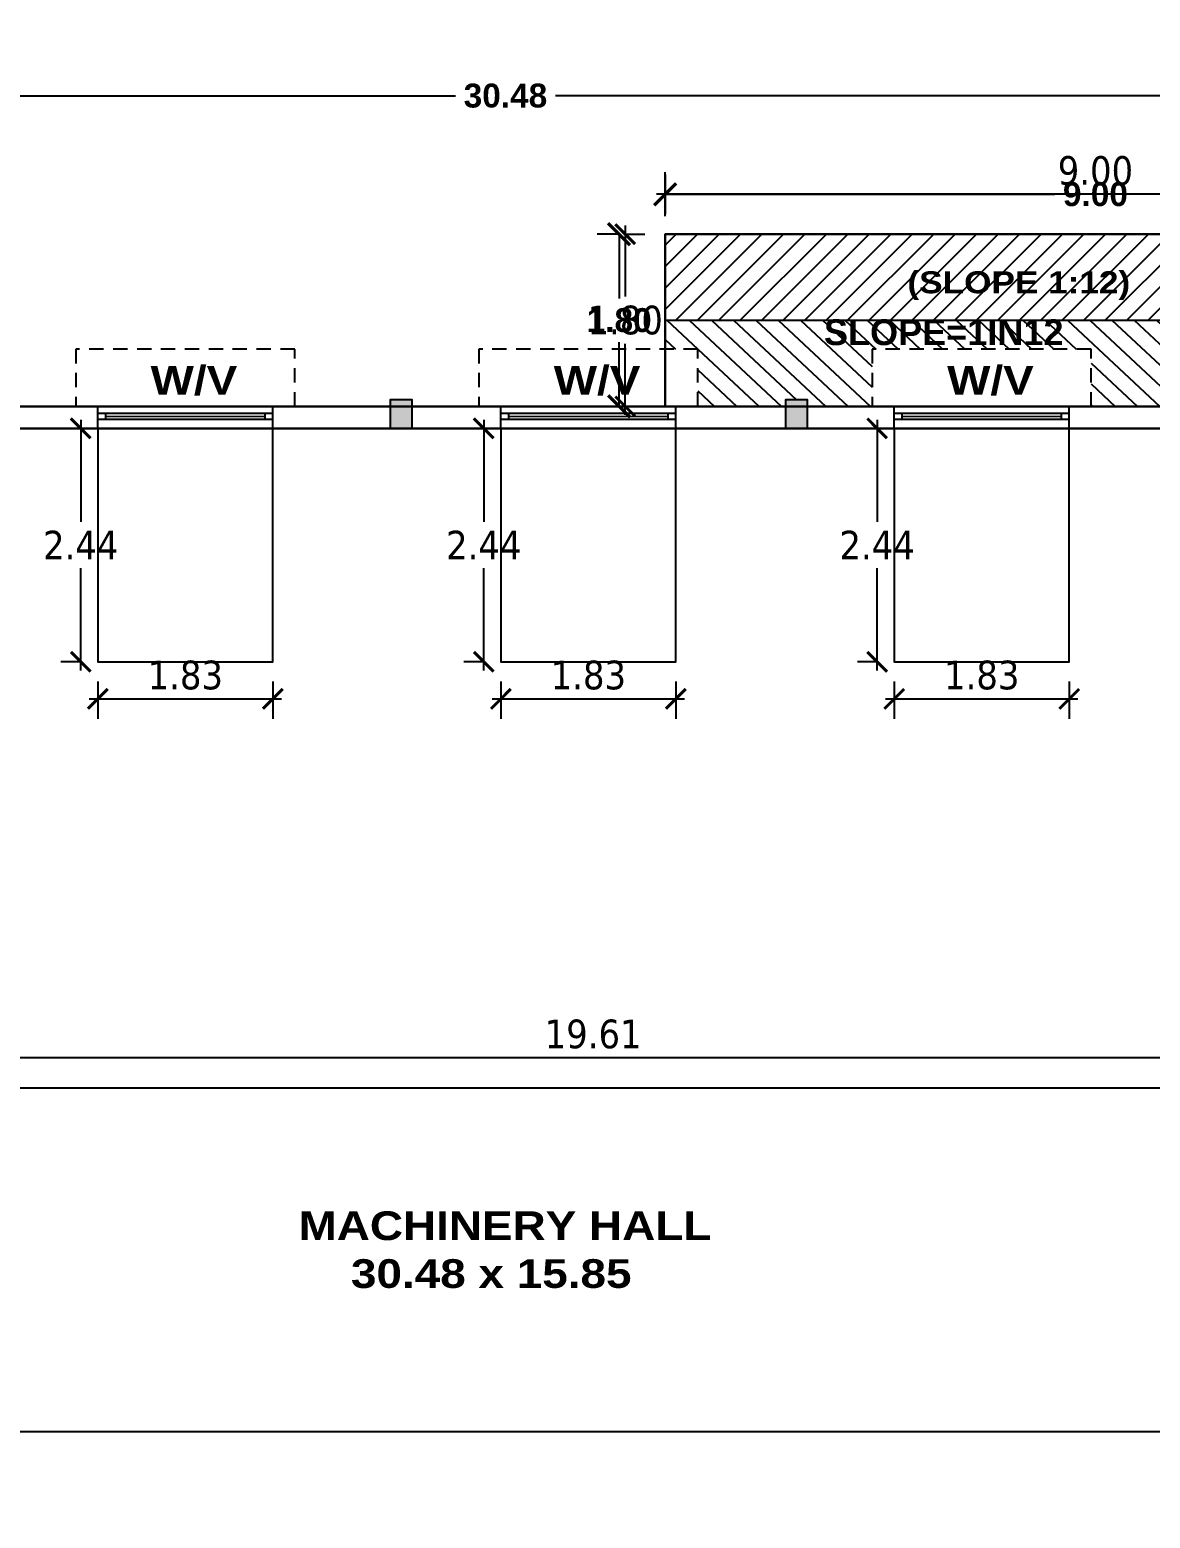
# Model space of a CAD drawing. Header units: metres. Extents: x 743 to 2261, y -742 to 557.
# Drawn here: x 2115.35 to 2127.06, y -626.2 to -610.64 of the extents above; entities that cross this region are included whole.
import ezdxf

# ---------------------------------------------------------------- set-up
doc = ezdxf.new("R2010")
doc.units = ezdxf.units.M
doc.linetypes.add('HIDDEN2', pattern=[0.1875, 0.125, -0.0625])
for name, color, linetype in [('BLK_1_COVERED_AREA', 140, 'Continuous'), ('BLK_1_DA_RAMP_1', 1, 'Continuous'), ('BLK_1_FLR_0_AC_ROOM_1', 4, 'Continuous'), ('BLK_1_FLR_0_ACROOM_1_LIGHT_VENTILATION_1', 4, 'Continuous'), ('BLK_1_FLR_0_BLT_UP_AREA', 45, 'Continuous'), ('WORKSHOP_AREA', 4, 'Continuous')]:
    doc.layers.add(name, color=color, linetype=linetype)
doc.styles.add('CEN-GOT', font='arialbd.ttf')
doc.styles.add('CGR', font='ariblk.ttf')
doc.styles.add('kavi', font='ARLRDBD.TTF')
doc.styles.add('STYLE1', font='tahoma.ttf', dxfattribs={"height": 0.4})
doc.styles.add('STYLE2', font='tahoma.ttf', dxfattribs={"height": 0.3})
doc.styles.add('TITLE', font='arialbd.ttf')
doc.dimstyles.new('kavi', dxfattribs={"dimtxt": 0.11, "dimasz": 0.23, "dimexe": 0.18, "dimexo": 0.0625, "dimgap": 0.09, "dimtad": 0, "dimtih": 1, "dimtoh": 1, "dimzin": 0, "dimdsep": 46, "dimtxsty": 'kavi', "dimblk": 'ARCHTICK', "dimcen": 0.09, "dimse1": 1, "dimse2": 1, "dimadec": 0, "dimazin": 0, "dimtfac": 1, "dimtofl": 0, "dimtmove": 0, "dimatfit": 3, "dimldrblk": 'ARCHTICK', "dimfxl": 0, "dimtolj": 1, "dimtzin": 0, "dimarcsym": 0})
doc.dimstyles.new('STY', dxfattribs={"dimscale": 0.9, "dimtxt": 0.23, "dimasz": 0.18, "dimexe": 0.15, "dimexo": 0.6, "dimgap": 0.1, "dimtad": 1, "dimtih": 1, "dimtoh": 1, "dimzin": 0, "dimdsep": 46, "dimtxsty": 'STYLE1', "dimblk": 'CLOSEDBLANK', "dimcen": 0.09375, "dimdle": 0.1, "dimse1": 1, "dimse2": 1, "dimadec": 0, "dimazin": 0, "dimtfac": 1, "dimtmove": 2, "dimatfit": 2, "dimfxl": 0, "dimtolj": 1, "dimtzin": 0, "dimarcsym": 0})

# ---------------------------------------------------------------- blocks, each defined once
blk = doc.blocks.new('_ArchTick')
at = {"color": 0, "linetype": 'ByBlock', "const_width": 0.15}
blk.add_lwpolyline([(-0.5, -0.5), (0.5, 0.5)], dxfattribs=at)
blk = doc.blocks.new('*D116')
at = {"color": 7, "lineweight": -2}
for p, q in [((2105.081, -611.562), (2105.081, -611.102)), ((2135.561, -611.562), (2135.561, -611.102)), ((2105.081, -611.332), (2119.798, -611.332)), ((2135.561, -611.332), (2120.843, -611.332))]:
    blk.add_line(p, q, dxfattribs=at)
at = {"color": 7, "lineweight": -2, "xscale": 0.23, "yscale": 0.23, "zscale": 0.23, "rotation": 180}
blk.add_blockref('_ArchTick', (2105.081, -611.332), dxfattribs=at)
at = {"color": 7, "lineweight": -2, "xscale": 0.23, "yscale": 0.23, "zscale": 0.23}
blk.add_blockref('_ArchTick', (2135.561, -611.332), dxfattribs=at)
at = {"color": 0, "insert": (2120.321, -611.332), "char_height": 0.25, "attachment_point": 5, "style": 'CEN-GOT'}
blk.add_mtext('\\A1;30.48', dxfattribs=at)
blk = doc.blocks.new('*D118')
at = {"color": 7, "lineweight": -2}
for p, q in [((2104.851, -610.461), (2104.851, -610.001)), ((2135.791, -610.461), (2135.791, -610.001)), ((2104.851, -610.231), (2119.794, -610.231)), ((2135.791, -610.231), (2120.847, -610.231))]:
    blk.add_line(p, q, dxfattribs=at)
at = {"color": 7, "lineweight": -2, "xscale": 0.23, "yscale": 0.23, "zscale": 0.23, "rotation": 180}
blk.add_blockref('_ArchTick', (2104.851, -610.231), dxfattribs=at)
at = {"color": 7, "lineweight": -2, "xscale": 0.23, "yscale": 0.23, "zscale": 0.23}
blk.add_blockref('_ArchTick', (2135.791, -610.231), dxfattribs=at)
at = {"color": 0, "insert": (2120.321, -610.231), "char_height": 0.25, "attachment_point": 5, "style": 'CEN-GOT'}
blk.add_mtext('\\A1;30.94', dxfattribs=at)
blk = doc.blocks.new('*D124')
at = {"color": 7, "linetype": 'ByBlock', "lineweight": -2}
for p, q in [((2121.51, -612.779), (2121.28, -612.779)), ((2121.51, -612.779), (2121.51, -613.451)), ((2121.51, -614.579), (2121.51, -613.907)), ((2121.51, -614.579), (2121.28, -614.579))]:
    blk.add_line(p, q, dxfattribs=at)
at = {"color": 7, "linetype": 'ByBlock', "lineweight": -2, "xscale": 0.23, "yscale": 0.23, "zscale": 0.23}
for p, rotation in [((2121.51, -612.779), 90), ((2121.51, -614.579), 270)]:
    blk.add_blockref('_ArchTick', p, dxfattribs=dict(at, rotation=rotation))
at = {"color": 0, "linetype": 'ByBlock', "insert": (2121.51, -613.679), "char_height": 0.25, "attachment_point": 5, "style": 'CEN-GOT'}
blk.add_mtext('\\A1;1.80', dxfattribs=at)
blk = doc.blocks.new('*D126')
at = {"color": 7, "linetype": 'ByBlock', "lineweight": -2}
for p, q in [((2121.991, -612.592), (2121.991, -612.132)), ((2130.991, -612.592), (2130.991, -612.132)), ((2121.991, -612.362), (2126.065, -612.362)), ((2130.991, -612.362), (2126.917, -612.362))]:
    blk.add_line(p, q, dxfattribs=at)
at = {"color": 7, "linetype": 'ByBlock', "lineweight": -2, "xscale": 0.23, "yscale": 0.23, "zscale": 0.23, "rotation": 180}
blk.add_blockref('_ArchTick', (2121.991, -612.362), dxfattribs=at)
at = {"color": 7, "linetype": 'ByBlock', "lineweight": -2, "xscale": 0.23, "yscale": 0.23, "zscale": 0.23}
blk.add_blockref('_ArchTick', (2130.991, -612.362), dxfattribs=at)
at = {"color": 0, "linetype": 'ByBlock', "insert": (2126.491, -612.362), "char_height": 0.25, "attachment_point": 5, "style": 'CEN-GOT'}
blk.add_mtext('\\A1;9.00', dxfattribs=at)
blk = doc.blocks.new('*D184')
at = {"layer": 'BLK_1_DA_RAMP_1', "color": 0, "lineweight": -2}
for p, q in [((2121.573, -612.689), (2121.573, -613.432)), ((2121.56, -612.779), (2121.78, -612.779)), ((2121.573, -614.669), (2121.573, -613.926)), ((2121.366, -614.579), (2121.78, -614.579))]:
    blk.add_line(p, q, dxfattribs=at)
at = {"layer": 'Defpoints', "color": 0, "linetype": 'ByBlock'}
for p in [(2121.353, -612.779), (2121.573, -612.779), (2121.108, -614.579)]:
    blk.add_point(p, dxfattribs=at)
at = {"layer": 'BLK_1_DA_RAMP_1', "color": 0, "linetype": 'ByBlock', "lineweight": -2, "xscale": 0.207, "yscale": 0.207, "zscale": 0.207}
for p, rotation in [((2121.573, -612.779), 90), ((2121.573, -614.579), 270)]:
    blk.add_blockref('_ArchTick', p, dxfattribs=dict(at, rotation=rotation))
at = {"layer": 'BLK_1_DA_RAMP_1', "color": 0, "linetype": 'ByBlock', "lineweight": -3, "insert": (2121.573, -613.679), "char_height": 0.3, "attachment_point": 5, "style": 'STYLE2'}
blk.add_mtext('\\A1;1.80', dxfattribs=at)
blk = doc.blocks.new('*D185')
at = {"layer": 'BLK_1_DA_RAMP_1', "color": 0, "lineweight": -2}
for p, q in [((2121.991, -612.155), (2121.991, -612.569)), ((2130.991, -612.155), (2130.991, -612.569)), ((2131.081, -612.362), (2121.901, -612.362))]:
    blk.add_line(p, q, dxfattribs=at)
at = {"layer": 'Defpoints', "color": 0, "linetype": 'ByBlock'}
for p in [(2121.991, -611.806), (2130.991, -611.806), (2121.991, -612.362)]:
    blk.add_point(p, dxfattribs=at)
at = {"layer": 'BLK_1_DA_RAMP_1', "color": 0, "linetype": 'ByBlock', "lineweight": -2, "xscale": 0.207, "yscale": 0.207, "zscale": 0.207, "rotation": 180}
blk.add_blockref('_ArchTick', (2121.991, -612.362), dxfattribs=at)
at = {"layer": 'BLK_1_DA_RAMP_1', "color": 0, "linetype": 'ByBlock', "lineweight": -2, "xscale": 0.207, "yscale": 0.207, "zscale": 0.207}
blk.add_blockref('_ArchTick', (2130.991, -612.362), dxfattribs=at)
at = {"layer": 'BLK_1_DA_RAMP_1', "color": 0, "linetype": 'ByBlock', "lineweight": -3, "insert": (2126.491, -612.116), "char_height": 0.3, "attachment_point": 5, "style": 'STYLE2'}
blk.add_mtext('\\A1;9.00', dxfattribs=at)
blk = doc.blocks.new('*D240')
at = {"layer": 'BLK_1_FLR_0_ACROOM_1_LIGHT_VENTILATION_1', "color": 0, "lineweight": -2}
for p, q in [((2115.879, -614.719), (2115.879, -615.786)), ((2115.879, -614.809), (2115.672, -614.809)), ((2115.879, -617.339), (2115.879, -616.272)), ((2115.879, -617.249), (2115.672, -617.249))]:
    blk.add_line(p, q, dxfattribs=at)
at = {"layer": 'Defpoints', "color": 0, "linetype": 'ByBlock'}
for p in [(2116.058, -614.809), (2115.879, -617.249), (2116.058, -617.249)]:
    blk.add_point(p, dxfattribs=at)
at = {"layer": 'BLK_1_FLR_0_ACROOM_1_LIGHT_VENTILATION_1', "color": 0, "linetype": 'ByBlock', "lineweight": -2, "xscale": 0.207, "yscale": 0.207, "zscale": 0.207}
for p, rotation in [((2115.879, -614.809), 90), ((2115.879, -617.249), 270)]:
    blk.add_blockref('_ArchTick', p, dxfattribs=dict(at, rotation=rotation))
at = {"layer": 'BLK_1_FLR_0_ACROOM_1_LIGHT_VENTILATION_1', "color": 0, "linetype": 'ByBlock', "lineweight": -3, "insert": (2115.879, -616.029), "char_height": 0.3, "attachment_point": 5, "style": 'STYLE2'}
blk.add_mtext('\\A1;2.44', dxfattribs=at)
blk = doc.blocks.new('*D241')
at = {"layer": 'BLK_1_FLR_0_ACROOM_1_LIGHT_VENTILATION_1', "color": 0, "lineweight": -2}
for p, q in [((2116.058, -617.456), (2116.058, -617.844)), ((2117.888, -617.456), (2117.888, -617.844)), ((2115.968, -617.637), (2117.978, -617.637))]:
    blk.add_line(p, q, dxfattribs=at)
at = {"layer": 'Defpoints', "color": 0, "linetype": 'ByBlock'}
for p in [(2116.058, -617.249), (2117.888, -617.249), (2117.888, -617.637)]:
    blk.add_point(p, dxfattribs=at)
at = {"layer": 'BLK_1_FLR_0_ACROOM_1_LIGHT_VENTILATION_1', "color": 0, "linetype": 'ByBlock', "lineweight": -2, "xscale": 0.207, "yscale": 0.207, "zscale": 0.207, "rotation": 180}
blk.add_blockref('_ArchTick', (2116.058, -617.637), dxfattribs=at)
at = {"layer": 'BLK_1_FLR_0_ACROOM_1_LIGHT_VENTILATION_1', "color": 0, "linetype": 'ByBlock', "lineweight": -2, "xscale": 0.207, "yscale": 0.207, "zscale": 0.207}
blk.add_blockref('_ArchTick', (2117.888, -617.637), dxfattribs=at)
at = {"layer": 'BLK_1_FLR_0_ACROOM_1_LIGHT_VENTILATION_1', "color": 0, "linetype": 'ByBlock', "lineweight": -3, "insert": (2116.973, -617.39), "char_height": 0.3, "attachment_point": 5, "style": 'STYLE2'}
blk.add_mtext('\\A1;1.83', dxfattribs=at)
blk = doc.blocks.new('*D242')
at = {"layer": 'BLK_1_FLR_0_ACROOM_1_LIGHT_VENTILATION_1', "color": 0, "lineweight": -2}
for p, q in [((2120.094, -614.719), (2120.094, -615.786)), ((2120.094, -614.809), (2119.887, -614.809)), ((2120.094, -617.339), (2120.094, -616.272)), ((2120.094, -617.249), (2119.887, -617.249))]:
    blk.add_line(p, q, dxfattribs=at)
at = {"layer": 'Defpoints', "color": 0, "linetype": 'ByBlock'}
for p in [(2120.273, -614.809), (2120.094, -617.249), (2120.273, -617.249)]:
    blk.add_point(p, dxfattribs=at)
at = {"layer": 'BLK_1_FLR_0_ACROOM_1_LIGHT_VENTILATION_1', "color": 0, "linetype": 'ByBlock', "lineweight": -2, "xscale": 0.207, "yscale": 0.207, "zscale": 0.207}
for p, rotation in [((2120.094, -614.809), 90), ((2120.094, -617.249), 270)]:
    blk.add_blockref('_ArchTick', p, dxfattribs=dict(at, rotation=rotation))
at = {"layer": 'BLK_1_FLR_0_ACROOM_1_LIGHT_VENTILATION_1', "color": 0, "linetype": 'ByBlock', "lineweight": -3, "insert": (2120.094, -616.029), "char_height": 0.3, "attachment_point": 5, "style": 'STYLE2'}
blk.add_mtext('\\A1;2.44', dxfattribs=at)
blk = doc.blocks.new('*D243')
at = {"layer": 'BLK_1_FLR_0_ACROOM_1_LIGHT_VENTILATION_1', "color": 0, "lineweight": -2}
for p, q in [((2120.273, -617.456), (2120.273, -617.844)), ((2122.103, -617.456), (2122.103, -617.844)), ((2120.183, -617.637), (2122.193, -617.637))]:
    blk.add_line(p, q, dxfattribs=at)
at = {"layer": 'Defpoints', "color": 0, "linetype": 'ByBlock'}
for p in [(2120.273, -617.249), (2122.103, -617.249), (2122.103, -617.637)]:
    blk.add_point(p, dxfattribs=at)
at = {"layer": 'BLK_1_FLR_0_ACROOM_1_LIGHT_VENTILATION_1', "color": 0, "linetype": 'ByBlock', "lineweight": -2, "xscale": 0.207, "yscale": 0.207, "zscale": 0.207, "rotation": 180}
blk.add_blockref('_ArchTick', (2120.273, -617.637), dxfattribs=at)
at = {"layer": 'BLK_1_FLR_0_ACROOM_1_LIGHT_VENTILATION_1', "color": 0, "linetype": 'ByBlock', "lineweight": -2, "xscale": 0.207, "yscale": 0.207, "zscale": 0.207}
blk.add_blockref('_ArchTick', (2122.103, -617.637), dxfattribs=at)
at = {"layer": 'BLK_1_FLR_0_ACROOM_1_LIGHT_VENTILATION_1', "color": 0, "linetype": 'ByBlock', "lineweight": -3, "insert": (2121.188, -617.39), "char_height": 0.3, "attachment_point": 5, "style": 'STYLE2'}
blk.add_mtext('\\A1;1.83', dxfattribs=at)
blk = doc.blocks.new('*D244')
at = {"layer": 'BLK_1_FLR_0_ACROOM_1_LIGHT_VENTILATION_1', "color": 0, "lineweight": -2}
for p, q in [((2124.208, -614.719), (2124.208, -615.786)), ((2124.208, -614.809), (2124.001, -614.809)), ((2124.208, -617.339), (2124.208, -616.272)), ((2124.208, -617.249), (2124.001, -617.249))]:
    blk.add_line(p, q, dxfattribs=at)
at = {"layer": 'Defpoints', "color": 0, "linetype": 'ByBlock'}
for p in [(2124.387, -614.809), (2124.208, -617.249), (2124.387, -617.249)]:
    blk.add_point(p, dxfattribs=at)
at = {"layer": 'BLK_1_FLR_0_ACROOM_1_LIGHT_VENTILATION_1', "color": 0, "linetype": 'ByBlock', "lineweight": -2, "xscale": 0.207, "yscale": 0.207, "zscale": 0.207}
for p, rotation in [((2124.208, -614.809), 90), ((2124.208, -617.249), 270)]:
    blk.add_blockref('_ArchTick', p, dxfattribs=dict(at, rotation=rotation))
at = {"layer": 'BLK_1_FLR_0_ACROOM_1_LIGHT_VENTILATION_1', "color": 0, "linetype": 'ByBlock', "lineweight": -3, "insert": (2124.208, -616.029), "char_height": 0.3, "attachment_point": 5, "style": 'STYLE2'}
blk.add_mtext('\\A1;2.44', dxfattribs=at)
blk = doc.blocks.new('*D245')
at = {"layer": 'BLK_1_FLR_0_ACROOM_1_LIGHT_VENTILATION_1', "color": 0, "lineweight": -2}
for p, q in [((2124.387, -617.456), (2124.387, -617.844)), ((2126.217, -617.456), (2126.217, -617.844)), ((2124.297, -617.637), (2126.307, -617.637))]:
    blk.add_line(p, q, dxfattribs=at)
at = {"layer": 'Defpoints', "color": 0, "linetype": 'ByBlock'}
for p in [(2124.387, -617.249), (2126.217, -617.249), (2126.217, -617.637)]:
    blk.add_point(p, dxfattribs=at)
at = {"layer": 'BLK_1_FLR_0_ACROOM_1_LIGHT_VENTILATION_1', "color": 0, "linetype": 'ByBlock', "lineweight": -2, "xscale": 0.207, "yscale": 0.207, "zscale": 0.207, "rotation": 180}
blk.add_blockref('_ArchTick', (2124.387, -617.637), dxfattribs=at)
at = {"layer": 'BLK_1_FLR_0_ACROOM_1_LIGHT_VENTILATION_1', "color": 0, "linetype": 'ByBlock', "lineweight": -2, "xscale": 0.207, "yscale": 0.207, "zscale": 0.207}
blk.add_blockref('_ArchTick', (2126.217, -617.637), dxfattribs=at)
at = {"layer": 'BLK_1_FLR_0_ACROOM_1_LIGHT_VENTILATION_1', "color": 0, "linetype": 'ByBlock', "lineweight": -3, "insert": (2125.302, -617.39), "char_height": 0.3, "attachment_point": 5, "style": 'STYLE2'}
blk.add_mtext('\\A1;1.83', dxfattribs=at)
blk = doc.blocks.new('*D249')
at = {"layer": 'BLK_1_FLR_0_ACROOM_1_LIGHT_VENTILATION_1', "color": 0, "lineweight": -2}
for p, q in [((2111.433, -621.595), (2111.433, -621.181)), ((2131.043, -621.595), (2131.043, -621.181)), ((2131.133, -621.388), (2111.343, -621.388))]:
    blk.add_line(p, q, dxfattribs=at)
at = {"layer": 'Defpoints', "color": 0, "linetype": 'ByBlock'}
for p in [(2111.433, -621.388), (2111.433, -622.68), (2131.043, -624.068)]:
    blk.add_point(p, dxfattribs=at)
at = {"layer": 'BLK_1_FLR_0_ACROOM_1_LIGHT_VENTILATION_1', "color": 0, "linetype": 'ByBlock', "lineweight": -2, "xscale": 0.207, "yscale": 0.207, "zscale": 0.207, "rotation": 180}
blk.add_blockref('_ArchTick', (2111.433, -621.388), dxfattribs=at)
at = {"layer": 'BLK_1_FLR_0_ACROOM_1_LIGHT_VENTILATION_1', "color": 0, "linetype": 'ByBlock', "lineweight": -2, "xscale": 0.207, "yscale": 0.207, "zscale": 0.207}
blk.add_blockref('_ArchTick', (2131.043, -621.388), dxfattribs=at)
at = {"layer": 'BLK_1_FLR_0_ACROOM_1_LIGHT_VENTILATION_1', "color": 0, "linetype": 'ByBlock', "lineweight": -3, "insert": (2121.238, -621.142), "char_height": 0.3, "attachment_point": 5, "style": 'STYLE2'}
blk.add_mtext('\\A1;19.61', dxfattribs=at)

msp = doc.modelspace()

# ---------------------------------------------------------------- hatches: boundary and pattern name
h = msp.add_hatch()
h.set_pattern_fill('ANSI31', color=5, scale=0.05)
h.set_pattern_definition([(45, (0, -1.07), (-0.112253202, 0.112253202), [])])
h.paths.add_polyline_path([(2130.991, -613.679), (2129.821, -613.679), (2129.704, -613.627), (2129.692, -613.679), (2121.991, -613.679), (2121.991, -612.779), (2130.991, -612.779)])
h.paths.add_polyline_path([(2127.947, -613.395), (2128.26, -613.534), (2128.277, -613.46), (2127.947, -613.395), (2128.277, -613.329), (2128.26, -613.255)], flags=16)
h.paths.add_polyline_path([(2124.449, -613.081), (2126.885, -613.081), (2126.885, -613.533), (2124.449, -613.533)], flags=24)
h.paths.add_polyline_path([(2128.285, -612.894), (2130.653, -612.894), (2130.653, -613.251), (2128.285, -613.251)], flags=24)
h = msp.add_hatch()
h.set_pattern_fill('ANSI31', color=5, scale=0.05, angle=92)
h.set_pattern_definition([(137, (0, -1.07), (-0.10826724, -0.1161024), [])])
h.paths.add_polyline_path([(2128.271, -614.579), (2127.616, -614.579), (2127.616, -614.509), (2127.386, -614.509), (2127.386, -614.579), (2126.447, -614.579), (2126.447, -613.98), (2124.157, -613.98), (2124.157, -614.579), (2123.481, -614.579), (2123.481, -614.509), (2123.251, -614.509), (2123.251, -614.579), (2122.333, -614.579), (2122.333, -613.98), (2121.991, -613.98), (2121.991, -613.679), (2129.692, -613.679), (2129.687, -613.701), (2130.018, -613.767), (2129.687, -613.832), (2129.704, -613.906), (2130.018, -613.767), (2129.821, -613.679), (2130.991, -613.679), (2130.991, -614.579), (2130.561, -614.579), (2130.561, -613.98), (2128.271, -613.98)])
at = {"linetype": 'ByBlock'}
h = msp.add_hatch(color=5, dxfattribs=at)
h.dxf.hatch_style = 1
h.paths.add_polyline_path([(2119.346, -614.509), (2119.116, -614.509), (2119.116, -614.809), (2119.346, -614.809)])
h = msp.add_hatch(color=5, dxfattribs=at)
h.dxf.hatch_style = 1
h.paths.add_polyline_path([(2123.481, -614.509), (2123.251, -614.509), (2123.251, -614.809), (2123.481, -614.809)])

# ---------------------------------------------------------------- linework, layer by layer
at = {"color": 5, "linetype": 'ByBlock'}
for p, q in [((2121.991, -612.779), (2121.991, -614.579)), ((2121.991, -612.779), (2130.991, -612.779)), ((2116.058, -614.809), (2116.058, -614.58)), ((2117.888, -614.809), (2117.888, -614.58)), ((2120.273, -614.809), (2120.273, -614.58)), ((2122.103, -614.809), (2122.103, -614.58)), ((2124.387, -614.809), (2124.387, -614.58)), ((2126.217, -614.809), (2126.217, -614.58)), ((2117.888, -614.653), (2116.058, -614.653)), ((2117.888, -614.717), (2116.058, -614.717)), ((2116.139, -614.653), (2116.139, -614.717)), ((2117.807, -614.717), (2117.807, -614.653)), ((2122.103, -614.653), (2120.273, -614.653)), ((2122.103, -614.717), (2120.273, -614.717)), ((2120.354, -614.653), (2120.354, -614.717)), ((2122.022, -614.717), (2122.022, -614.653)), ((2126.217, -614.653), (2124.387, -614.653)), ((2126.217, -614.717), (2124.387, -614.717)), ((2124.468, -614.653), (2124.468, -614.717)), ((2126.136, -614.717), (2126.136, -614.653))]:
    msp.add_line(p, q, dxfattribs=at)
msp.add_lwpolyline([(2121.991, -614.579), (2121.991, -612.779), (2130.991, -612.779), (2130.991, -614.579)], close=True, dxfattribs=at)
at = {"color": 5}
for points in [[(2121.991, -613.679), (2130.991, -613.679)], [(2132.825, -614.579), (2104.851, -614.579), (2104.851, -630.889), (2132.825, -630.889)], [(2132.825, -614.809), (2105.081, -614.809), (2105.081, -630.659), (2132.825, -630.659)]]:
    msp.add_lwpolyline(points, dxfattribs=at)
at = {"color": 5, "linetype": 'HIDDEN2', "ltscale": 1.2}
for points in [[(2118.118, -614.58), (2118.118, -613.98), (2115.828, -613.98), (2115.828, -614.58)], [(2122.333, -614.58), (2122.333, -613.98), (2120.043, -613.98), (2120.043, -614.58)], [(2126.447, -614.58), (2126.447, -613.98), (2124.157, -613.98), (2124.157, -614.58)]]:
    msp.add_lwpolyline(points, dxfattribs=at)
at = {"color": 5}
msp.add_lwpolyline([(2104.851, -614.579), (2135.791, -614.579), (2135.791, -630.889), (2104.851, -630.889)], close=True, dxfattribs=at)
at = {"color": 5, "linetype": 'ByBlock'}
for points in [[(2119.346, -614.809), (2119.346, -614.509), (2119.116, -614.509), (2119.116, -614.809), (2119.346, -614.809)], [(2123.481, -614.809), (2123.481, -614.509), (2123.251, -614.509), (2123.251, -614.809), (2123.481, -614.809)]]:
    msp.add_lwpolyline(points, dxfattribs=at)
at = {"color": 5, "linetype": 'ByBlock', "const_width": 0.0191}
for points in [[(2117.807, -614.685), (2116.139, -614.685)], [(2122.022, -614.685), (2120.354, -614.685)], [(2126.136, -614.685), (2124.468, -614.685)]]:
    msp.add_lwpolyline(points, dxfattribs=at)
at = {"layer": 'BLK_1_COVERED_AREA', "color": 140}
msp.add_lwpolyline([(2104.851, -614.579), (2135.791, -614.579), (2135.791, -630.889), (2104.851, -630.889)], close=True, dxfattribs=at)
at = {"layer": 'BLK_1_DA_RAMP_1', "color": 1, "linetype": 'ByBlock', "lineweight": -3}
msp.add_lwpolyline([(2130.991, -614.579), (2130.991, -612.779), (2121.991, -612.779), (2121.991, -614.579)], close=True, dxfattribs=at)
at = {"layer": 'BLK_1_FLR_0_AC_ROOM_1', "color": 4, "linetype": 'ByBlock', "lineweight": -3}
msp.add_lwpolyline([(2105.081, -614.809), (2135.561, -614.809), (2135.561, -630.659), (2105.081, -630.659)], close=True, dxfattribs=at)
at = {"layer": 'BLK_1_FLR_0_ACROOM_1_LIGHT_VENTILATION_1', "color": 4, "linetype": 'ByBlock', "lineweight": -3}
for points in [[(2117.888, -614.809), (2116.058, -614.809), (2116.058, -617.249), (2117.888, -617.249)], [(2122.103, -614.809), (2120.273, -614.809), (2120.273, -617.249), (2122.103, -617.249)], [(2126.217, -614.809), (2124.387, -614.809), (2124.387, -617.249), (2126.217, -617.249)], [(2111.433, -621.701), (2131.043, -621.701), (2131.043, -625.299), (2111.433, -625.299)]]:
    msp.add_lwpolyline(points, close=True, dxfattribs=at)
at = {"layer": 'BLK_1_FLR_0_BLT_UP_AREA', "color": 45}
msp.add_lwpolyline([(2104.851, -614.579), (2135.791, -614.579), (2135.791, -630.889), (2104.851, -630.889)], close=True, dxfattribs=at)
at = {"layer": 'WORKSHOP_AREA', "color": 4}
msp.add_lwpolyline([(2105.081, -614.809), (2135.561, -614.809), (2135.561, -630.659), (2105.081, -630.659)], close=True, dxfattribs=at)

# ---------------------------------------------------------------- texts
at = {"color": 5, "ltscale": 1.5, "style": 'CGR'}
for s, height, p in [('(SLOPE 1:12)', 0.23, (2124.525, -613.397)), ('W/V', 0.3, (2116.61, -614.457)), ('W/V', 0.3, (2120.826, -614.457)), ('W/V', 0.3, (2124.94, -614.457))]:
    msp.add_text(s, height=height, dxfattribs=at).set_placement(p)
at = {"color": 5, "lineweight": 40, "insert": (2118.136, -622.994), "char_height": 0.3, "width": 4.23745, "attachment_point": 1, "style": 'CGR'}
msp.add_mtext('{\\W0.147144; }MACHINERY HALL\\P{\\W4.271595; }30.48 x 15.85', dxfattribs=at)
at = {"layer": 'BLK_1_DA_RAMP_1', "linetype": 'ByBlock', "lineweight": -3, "insert": (2126.157, -613.669), "char_height": 0.27, "width": 2.50332, "attachment_point": 3, "style": 'TITLE'}
msp.add_mtext('SLOPE=1IN12', dxfattribs=at)

# ---------------------------------------------------------------- dimensions: what is measured, and where the dimension line sits
at = {"color": 5}
for base, p1, p2, picture, middle in [((2135.791, -610.231), (2104.851, -616.137), (2135.791, -616.137), '*D118', (2120.321, -610.231)), ((2135.561, -611.332), (2105.081, -615.757), (2135.561, -615.337), '*D116', (2120.321, -611.332))]:
    dim = msp.add_linear_dim(base=base, p1=p1, p2=p2, dimstyle='kavi', override={"dimtxt": 0.25, "dimexe": 0.23, "dimexo": 0.23, "dimgap": 0.1, "dimtxsty": 'CEN-GOT', "dimse1": 0, "dimse2": 0, "dimclrd": 7, "dimclre": 7, "dimtmove": 2, "dimfxl": 0.23, "dimfxlon": 1}, dxfattribs=at)
    dim.commit()
    dim.dimension.update_dxf_attribs({"geometry": picture, "text_midpoint": middle})
at = {"color": 5, "linetype": 'ByBlock'}
dim = msp.add_linear_dim(base=(2130.991, -612.362), p1=(2121.991, -612.966), p2=(2130.991, -613.142), angle=180, dimstyle='kavi', override={"dimtxt": 0.25, "dimexe": 0.23, "dimexo": 0.23, "dimgap": 0.1, "dimtxsty": 'CEN-GOT', "dimse1": 0, "dimse2": 0, "dimclrd": 7, "dimclre": 7, "dimtmove": 2, "dimfxl": 0.23, "dimfxlon": 1}, dxfattribs=at)
dim.commit()
dim.dimension.update_dxf_attribs({"geometry": '*D126', "text_midpoint": (2126.491, -612.362), "dimtype": 160})
dim = msp.add_aligned_dim(p1=(2121.655, -614.579), p2=(2121.655, -612.779), distance=0.145, dimstyle='kavi', override={"dimtxt": 0.25, "dimexe": 0.23, "dimexo": 0.23, "dimgap": 0.1, "dimtxsty": 'CEN-GOT', "dimse1": 0, "dimse2": 0, "dimclrd": 7, "dimclre": 7, "dimtmove": 2, "dimfxl": 0.23, "dimfxlon": 1}, dxfattribs=at)
dim.commit()
dim.dimension.update_dxf_attribs({"geometry": '*D124', "text_midpoint": (2121.51, -613.679)})
at = {"layer": 'BLK_1_DA_RAMP_1', "linetype": 'ByBlock', "lineweight": -3}
dim = msp.add_linear_dim(base=(2121.991, -612.362), p1=(2130.991, -611.806), p2=(2121.991, -611.806), dimstyle='STY', override={"dimtxt": 0.3, "dimasz": 0.23, "dimexe": 0.23, "dimexo": 0.23, "dimtxsty": 'STYLE2', "dimblk": 'ArchTick', "dimcen": 0.23, "dimse1": 0, "dimse2": 0, "dimldrblk": 'ArchTick', "dimfxl": 0.23, "dimfxlon": 1, "dimtfill": 1, "dimtfillclr": 256, "dimarcsym": 1}, dxfattribs=at)
dim.commit()
dim.dimension.update_dxf_attribs({"geometry": '*D185', "text_midpoint": (2126.491, -612.116)})
at = {"layer": 'BLK_1_DA_RAMP_1', "color": 2, "linetype": 'ByBlock', "lineweight": -3}
dim = msp.add_linear_dim(base=(2121.573, -612.779), p1=(2121.108, -614.579), p2=(2121.353, -612.779), angle=90, dimstyle='STY', override={"dimtxt": 0.3, "dimasz": 0.23, "dimexe": 0.23, "dimexo": 0.23, "dimtxsty": 'STYLE2', "dimblk": 'ArchTick', "dimcen": 0.23, "dimse1": 0, "dimse2": 0, "dimldrblk": 'ArchTick', "dimfxl": 0.23, "dimfxlon": 1, "dimtfill": 1, "dimtfillclr": 256, "dimarcsym": 1}, dxfattribs=at)
dim.commit()
dim.dimension.update_dxf_attribs({"geometry": '*D184', "text_midpoint": (2121.573, -613.679), "dimtype": 160})
at = {"layer": 'BLK_1_FLR_0_ACROOM_1_LIGHT_VENTILATION_1', "color": 232, "linetype": 'ByBlock', "lineweight": -3}
for p1, p2, distance, picture, middle in [((2116.058, -614.809), (2116.058, -617.249), -0.179, '*D240', (2115.879, -616.029)), ((2120.273, -614.809), (2120.273, -617.249), -0.179, '*D242', (2120.094, -616.029)), ((2124.387, -614.809), (2124.387, -617.249), -0.179, '*D244', (2124.208, -616.029)), ((2116.058, -617.249), (2117.888, -617.249), -0.388, '*D241', (2116.973, -617.39)), ((2120.273, -617.249), (2122.103, -617.249), -0.388, '*D243', (2121.188, -617.39)), ((2124.387, -617.249), (2126.217, -617.249), -0.388, '*D245', (2125.302, -617.39))]:
    dim = msp.add_aligned_dim(p1=p1, p2=p2, distance=distance, dimstyle='STY', override={"dimtxt": 0.3, "dimasz": 0.23, "dimexe": 0.23, "dimexo": 0.23, "dimtxsty": 'STYLE2', "dimblk": 'ArchTick', "dimcen": 0.23, "dimse1": 0, "dimse2": 0, "dimldrblk": 'ArchTick', "dimfxl": 0.23, "dimfxlon": 1, "dimtfill": 1, "dimtfillclr": 256, "dimarcsym": 1}, dxfattribs=at)
    dim.commit()
    dim.dimension.update_dxf_attribs({"geometry": picture, "text_midpoint": middle})
dim = msp.add_linear_dim(base=(2111.433, -621.388), p1=(2131.043, -624.068), p2=(2111.433, -622.68), dimstyle='STY', override={"dimtxt": 0.3, "dimasz": 0.23, "dimexe": 0.23, "dimexo": 0.23, "dimtxsty": 'STYLE2', "dimblk": 'ArchTick', "dimcen": 0.23, "dimse1": 0, "dimse2": 0, "dimldrblk": 'ArchTick', "dimfxl": 0.23, "dimfxlon": 1, "dimtfill": 1, "dimtfillclr": 256, "dimarcsym": 1}, dxfattribs=at)
dim.commit()
dim.dimension.update_dxf_attribs({"geometry": '*D249', "text_midpoint": (2121.238, -621.142)})

doc.saveas('drawing.dxf')
